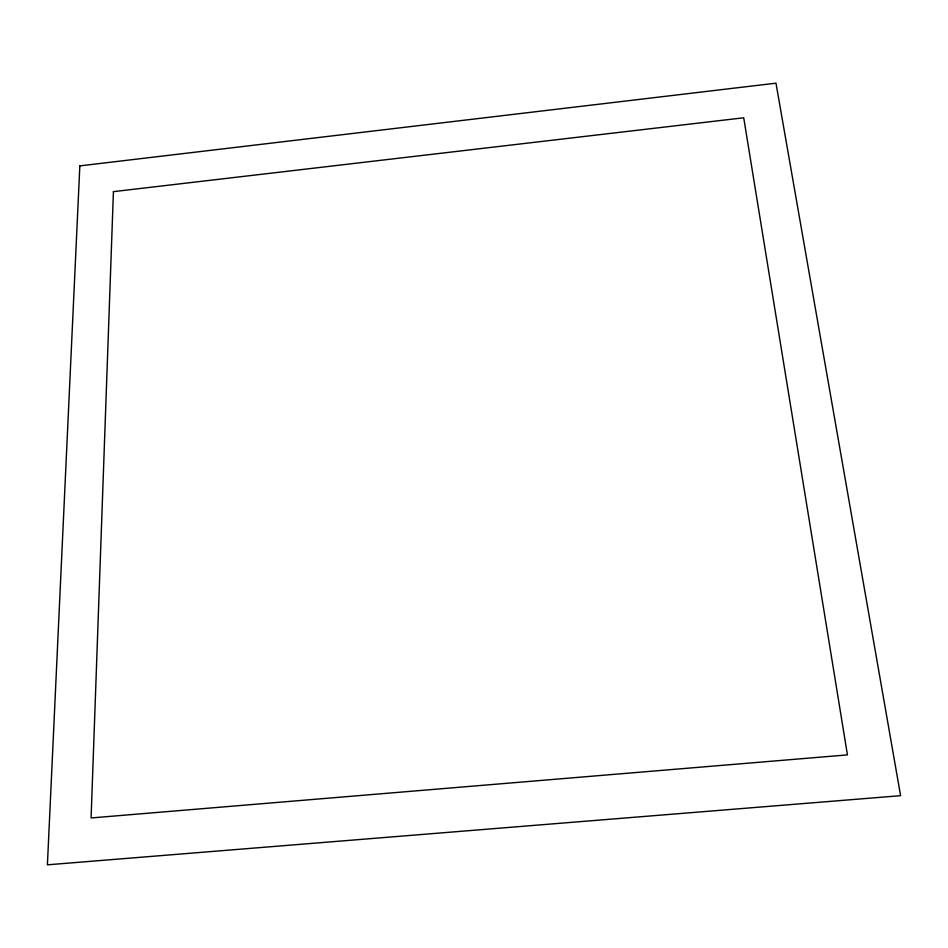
<?xml version="1.0" encoding="UTF-8"?>
<svg xmlns="http://www.w3.org/2000/svg" width="948" height="948" viewBox="0 0 948 948"><rect width="100%" height="100%" fill="white"/><g stroke="black" fill="none" stroke-linecap="round" stroke-linejoin="round"><path stroke-width="1.42" d="M113.428 191.638L91.091 817.958L847.441 754.892L743.718 117.789L113.428 191.638M79.845 165.876L47.4 864.825L900.6 795.68L775.974 83.175L79.845 165.876"/></g></svg>
